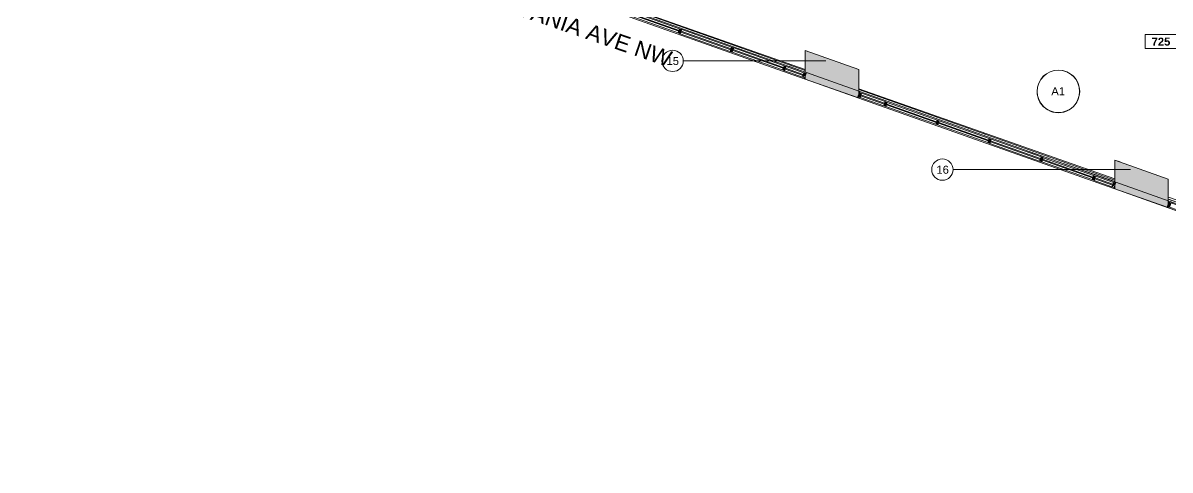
# Model space of a CAD drawing. Header units: inches. Extents: x -2332 to 1043, y -456 to 2193.
# Drawn here: x -1122 to 168, y -453 to 49 of the extents above; entities that cross this region are included whole.
import ezdxf

# ---------------------------------------------------------------- set-up
doc = ezdxf.new("R2010")
doc.units = ezdxf.units.IN
doc.header["$MEASUREMENT"] = 0
doc.linetypes.add('Grid Line 1_2_', pattern=[0.875, 0.5, -0.125, 0.125, -0.125])
for name, color, linetype, lineweight in [('5033_00_7th-9th Floors_Updated_dwg', 8, 'Continuous', 9), ('A-AREA-IDEN', 2, 'Continuous', 9), ('A-CLNG', 13, 'Continuous', 13), ('A-COLS', 52, 'Continuous', 13), ('A-GLAZ-CURT', 52, 'Continuous', 13), ('A-GLAZ-CWMG', 51, 'Continuous', 13), ('A-Glaz-Exst', 7, 'Continuous', 9), ('A-Shell', 7, 'Continuous', 9), ('A-WALL-PATT', 111, 'Continuous', 13), ('COLUMN', 7, 'Continuous', 9), ('E-LITE-EQPM', 33, 'Continuous', 9), ('E-LITE-EQPM-IDEN', 33, 'Continuous', 9), ('G-ANNO-TEXT', 231, 'Continuous', 9), ('GLAZ EXIST2', 7, 'Continuous', 9), ('I-WALL', 2, 'Continuous', 13), ('S-GRID', 1, 'Continuous', 9), ('S-GRID-IDEN', 1, 'Continuous', 9)]:
    doc.layers.add(name, color=color, linetype=linetype, lineweight=lineweight)
doc.styles.add('Arial', font='arial.ttf', dxfattribs={"height": 9})
doc.styles.add('Swis721 Lt BT', font='swissl.ttf', dxfattribs={"height": 18})
doc.styles.add('Swis721 Lt BT_2', font='swissl.ttf', dxfattribs={"height": 9})
doc.styles.add('Swis721 Lt BT_B', font='', dxfattribs={"height": 9})
doc.styles.get('Swis721 Lt BT_B').set_extended_font_data('Swis721 Lt BT', bold=True)

# ---------------------------------------------------------------- blocks, each defined once
blk = doc.blocks.new('5033_00_7th-9th Floors_Updated_dwg_column casing-9774975-7TH FLOOR REFLECTED CEILING PLAN')
at = {"layer": 'COLUMN'}
blk.add_line((-1397.1, -233), (-1457.1, -211.6), dxfattribs=at)
blk = doc.blocks.new('5033_00_7th-9th Floors_Updated_dwg-8585573-7TH FLOOR REFLECTED CEILING PLAN')
at = {"layer": 'A-Glaz-Exst'}
for p, q in [((106, -284.9), (112, -287)), ((166.1, -328.9), (166.1, -323.2)), ((166.1, -328.9), (166.1, -326)), ((166.1, -330.8), (166.1, -328.9)), ((166.1, -330.8), (166.1, -328.9)), ((454, -430.9), (166.2, -328.9))]:
    blk.add_line(p, q, dxfattribs=at)
at = {"layer": 'A-Glaz-Exst', "flags": 128}
blk.add_lwpolyline([(454, -427.8), (166.2, -326.4)], close=True, dxfattribs=at)
at = {"layer": 'A-Shell'}
blk.add_line((166.2, -326.4), (454, -427.8), dxfattribs=at)
at = {"layer": 'GLAZ EXIST2'}
for p, q in [((-242, -182.9), (-530, -81.8)), ((-242, -186), (-259.9, -179.8)), ((-244.2, -185.3), (-244.2, -185.3)), ((106, -305.9), (-181.9, -204.9)), ((106, -309.1), (9.2, -275.1)), ((23.9, -280.3), (23.9, -280.3)), ((25.8, -281), (25.8, -281)), ((82.3, -301.1), (82.4, -300.8)), ((84.2, -301.7), (84.3, -301.5)), ((103.8, -308.7), (103.9, -308.4))]:
    blk.add_line(p, q, dxfattribs=at)
for p in [(1215.1, 50.1), (1215.1, 50.1), (1563.1, -73.3), (1563.1, -73.3)]:
    blk.add_blockref('5033_00_7th-9th Floors_Updated_dwg_column casing-9774975-7TH FLOOR REFLECTED CEILING PLAN', p)
blk = doc.blocks.new('Columns 1 - Columns 1-7118049-7TH FLOOR REFLECTED CEILING PLAN')
at = {"layer": 'A-COLS', "lineweight": 9}
h = blk.add_hatch(color=7, dxfattribs=at)
h.paths.add_polyline_path([(862, -405.1), (862, -373), (802, -351.6), (802, -383.7), (862, -405.1)], flags=0)
h.paths.add_polyline_path([(992.6, -377), (1005, -377), (1005, -365), (987, -365), (987, -377), (991.5, -377)], flags=0)
h.paths.add_polyline_path([(514, -281.8), (514, -249.6), (454, -228.2), (454, -260.4), (514, -281.7)], flags=0)
h.paths.add_polyline_path([(166, -158.4), (166, -126.3), (106, -104.9), (106, -137), (166, -158.4)], flags=0)
h.paths.add_polyline_path([(-182, -35.1), (-182, -2.9), (-242, 18.5), (-242, -13.7), (-182, -35)], flags=0)
h.paths.add_polyline_path([(-1982.1, 88.3), (-1922, 109.7), (-1922, 140.3), (-1982.1, 118.9), (-1982.1, 97), (-1976.9, 98.8), (-1974.2, 91.3), (-1982.1, 88.5), (-1982.1, 88.4)], flags=0)
h.paths.add_polyline_path([(-530, 88.3), (-530, 120.4), (-590, 141.8), (-590, 109.7), (-530, 88.3)], flags=0)
h.paths.add_polyline_path([(829.3, 109), (844, 109), (843.9, 133), (820, 133), (820, 109), (828.5, 109)], flags=0)
h.paths.add_polyline_path([(991.5, 115), (1005, 115), (1005, 127), (987, 127), (987, 115), (991, 115)], flags=0)
h.paths.add_polyline_path([(-1634.1, 211.7), (-1574, 233), (-1574, 264.4), (-1634.1, 243), (-1634.1, 211.7)], flags=0)
h.paths.add_polyline_path([(-878.5, 211.8), (-878.5, 243.9), (-938.5, 265.3), (-938.5, 233.2), (-878.5, 211.8)], flags=0)
h.paths.add_polyline_path([(483.3, 232), (496, 232), (496, 256), (472, 256), (472, 232), (483, 232)], flags=0)
h.paths.add_polyline_path([(-1286, 335), (-1268, 341.4), (-1268, 345.6), (-1256, 349.9), (-1244, 345.6), (-1244, 341.4), (-1226, 335), (-1226.1, 367), (-1256, 377.7), (-1286, 367), (-1286, 335)], flags=0)
h.paths.add_polyline_path([(-2021.2, 351.6), (-2013, 374.2), (-2035.6, 382.4), (-2043.7, 359.8), (-2023.9, 352.6)], flags=0)
h.paths.add_polyline_path([(-208.3, 478), (-200, 478), (-200, 502), (-219.8, 502), (-224, 490.3), (-224, 478), (-210.7, 478)], flags=0)
h.paths.add_polyline_path([(-224, 501.3), (-223.8, 502), (-224, 502)], flags=0)
h.paths.add_polyline_path([(-559, 601), (-548, 601), (-548, 625), (-569.2, 625), (-572, 617), (-572, 601)], flags=0)
h.paths.add_polyline_path([(472.2, 601), (496.2, 601), (496.2, 625), (472.2, 625)], flags=0)
h.paths.add_polyline_path([(832, 601.1), (844, 601.1), (843.9, 625.1), (820, 625.1), (820, 601.1), (832, 601.1)], flags=0)
h.paths.add_polyline_path([(993.7, 607.1), (1005, 607.1), (1005, 619.1), (987, 619.1), (987, 607.1), (991.5, 607.1)], flags=0)
h.paths.add_polyline_path([(-1887.9, 720.6), (-1879.8, 743.2), (-1902.3, 751.4), (-1910.5, 728.8), (-1893.6, 722.7)], flags=0)
h.paths.add_polyline_path([(-903.4, 724), (-896, 724), (-896, 748), (-920.7, 748), (-920.7, 724), (-910.7, 724)], flags=0)
h.paths.add_polyline_path([(-1610.2, 724), (-1592, 724), (-1592, 748), (-1616, 748), (-1616, 724), (-1612.4, 724)], flags=0)
h.paths.add_polyline_path([(-1843.5, 843.6), (-1835.4, 866.2), (-1857.9, 874.4), (-1866.1, 851.8), (-1845.5, 844.4)], flags=0)
h.paths.add_polyline_path([(490.7, 847), (496.2, 847), (496.2, 871), (472.2, 871), (472.2, 847), (477.7, 847)], flags=0)
h.paths.add_polyline_path([(-1612.4, 847), (-1574, 847), (-1574.1, 871), (-1616.2, 871), (-1616.2, 847)], flags=0)
h.paths.add_polyline_path([(-1243.9, 847), (-1243.9, 871), (-1268, 871), (-1268, 847)], flags=0)
h.paths.add_polyline_path([(842, 1093), (844, 1093), (843.9, 1117), (820, 1117), (820, 1093), (835.5, 1093)], flags=0)
h.paths.add_polyline_path([(495.4, 1093), (496, 1093), (496, 1117), (471.8, 1117), (471.8, 1093), (495.4, 1093)], flags=0)
h.paths.add_polyline_path([(-1616.3, 1093.2), (-1592.3, 1093.2), (-1592.3, 1117.2), (-1616.3, 1117.2), (-1616.3, 1095.7)], flags=0)
h.paths.add_polyline_path([(-1268.3, 1093.2), (-1244.3, 1093.2), (-1244.3, 1117.2), (-1268.3, 1117.2)], flags=0)
h.paths.add_polyline_path([(991.3, 1099), (1005, 1099), (1005, 1111), (987, 1111), (987, 1099), (991.2, 1099)], flags=0)
h.paths.add_polyline_path([(-1268.2, 1339.2), (-1244.3, 1339.2), (-1244.3, 1363.2), (-1268.3, 1363.2), (-1268.3, 1339.2)], flags=0)
h.paths.add_polyline_path([(-1616.3, 1339.2), (-1592.3, 1339.2), (-1592.3, 1363.2), (-1616.3, 1363.2), (-1616.3, 1341.7)], flags=0)
h.paths.add_polyline_path([(484, 1462.9), (496, 1462.9), (496, 1486.9), (472, 1486.9), (472, 1462.9), (483.8, 1462.9)], flags=0)
h.paths.add_polyline_path([(802, 1567), (862, 1588.4), (862, 1619.1), (850.1, 1619.1), (850, 1619), (850, 1619.2), (850, 1622.9), (802, 1605.7), (802, 1567)], flags=0)
h.paths.add_polyline_path([(-1607.5, 1585), (-1592, 1585), (-1592, 1609), (-1616, 1609), (-1616, 1585)], flags=0)
h.paths.add_polyline_path([(-1256.4, 1585.3), (-1244.3, 1585.3), (-1244.3, 1609.3), (-1268.3, 1609.3), (-1268.3, 1585.3), (-1256.9, 1585.3)], flags=0)
h.paths.add_polyline_path([(-1654.5, 1731), (-1654.5, 1776), (-1678, 1776), (-1678, 1772.5), (-1658, 1772.5), (-1658, 1734.5), (-1678, 1734.5), (-1678, 1731), (-1658, 1731)], flags=0)
h.paths.add_polyline_path([(123, 1827), (149, 1827), (149, 1853), (123, 1853), (123, 1829.4)], flags=0)
h.paths.add_polyline_path([(497, 1827), (497, 1853), (471, 1853), (471, 1827)], flags=0)
h.paths.add_polyline_path([(-921, 1827), (-895, 1827), (-895, 1853), (-921, 1853), (-921, 1829.4)], flags=0)
h.paths.add_polyline_path([(-572, 1827), (-547, 1827), (-547, 1853), (-573, 1853), (-573, 1827)], flags=0)
h.paths.add_polyline_path([(-199, 1827), (-199, 1853), (-225.1, 1853), (-225.1, 1827), (-200, 1827)], flags=0)
h.paths.add_polyline_path([(-1592.3, 1828.3), (-1592.3, 1852.3), (-1600, 1852.3), (-1600, 2104.8), (-1574, 2104.8), (-1574, 2138.8), (-1608, 2138.8), (-1608, 1852.3), (-1616.3, 1852.3), (-1616.3, 1828.3)], flags=0)
h.paths.add_polyline_path([(-1244.3, 1828.3), (-1244.3, 1852.3), (-1268.3, 1852.3), (-1268.3, 1828.3)], flags=0)
h.paths.add_polyline_path([(-1678, 1836), (-1620.8, 1836), (-1620.8, 1844), (-1678, 1844)], flags=0)
h.paths.add_polyline_path([(832, 2100.1), (862, 2100.1), (862, 2138.8), (802, 2138.8), (802, 2110), (832, 2110), (832, 2104.3)], flags=0)
h.paths.add_polyline_path([(-878, 2104.8), (-878, 2138.8), (-938.1, 2138.8), (-938.1, 2104.8)], flags=0)
h.paths.add_polyline_path([(-1286, 2104.8), (-1225.9, 2104.8), (-1225.9, 2138.8), (-1286, 2138.8)], flags=0)
h.paths.add_polyline_path([(454.1, 2104.8), (514, 2104.8), (514, 2138.8), (454.1, 2138.8)], flags=0)
h.paths.add_polyline_path([(-181.8, 2104.8), (-181.8, 2138.8), (-242, 2138.8), (-242, 2104.8)], flags=0)
h.paths.add_polyline_path([(-590, 2104.8), (-530, 2104.8), (-530, 2138.8), (-590, 2138.8)], flags=0)
h.paths.add_polyline_path([(166, 2104.8), (166, 2138.8), (106, 2138.8), (106, 2104.8)], flags=0)
at = {"layer": 'A-COLS', "color": 8, "lineweight": 20}
for p, q in [((-242, -13.7), (-242, 18.5)), ((-242, 18.5), (-182, -2.9)), ((-182, -2.9), (-182, -35.1)), ((-182, -35.1), (-242, -13.7)), ((106, -137), (106, -104.9)), ((106, -104.9), (166, -126.3)), ((166, -126.3), (166, -158.4)), ((166, -158.4), (106, -137))]:
    blk.add_line(p, q, dxfattribs=at)
blk = doc.blocks.new('System Panel - Glazed-7506654-7TH FLOOR REFLECTED CEILING PLAN')
at = {"layer": 'A-GLAZ-CURT', "lineweight": 9}
blk.add_hatch(color=7, dxfattribs=at).paths.add_polyline_path([(-10.6, 0.5), (-10.6, -0.5), (10.6, -0.5), (10.6, 0.5), (4.5, 0.5)], flags=0)
at = {"layer": 'A-GLAZ-CURT', "color": 8, "lineweight": 20}
for p, q in [((-10.6, -0.5), (-10.6, 0.5)), ((-10.6, 0.5), (10.6, 0.5)), ((10.6, 0.5), (10.6, -0.5)), ((10.6, -0.5), (-10.6, -0.5))]:
    blk.add_line(p, q, dxfattribs=at)
blk = doc.blocks.new('System Panel - Glazed-7344735-7TH FLOOR REFLECTED CEILING PLAN')
at = {"layer": 'A-GLAZ-CURT', "lineweight": 9}
blk.add_hatch(color=7, dxfattribs=at).paths.add_polyline_path([(-29.75, -0.5), (29.75, -0.5), (29.75, 0.5), (-29.75, 0.5)], flags=0)
at = {"layer": 'A-GLAZ-CURT', "color": 8, "lineweight": 20}
for p, q in [((-29.75, -0.5), (-29.75, 0.5)), ((-29.75, 0.5), (29.75, 0.5)), ((29.75, 0.5), (29.75, -0.5)), ((29.75, -0.5), (-29.75, -0.5))]:
    blk.add_line(p, q, dxfattribs=at)
blk = doc.blocks.new('System Panel - Glazed-7506662-7TH FLOOR REFLECTED CEILING PLAN')
at = {"layer": 'A-GLAZ-CURT', "lineweight": 9}
blk.add_hatch(color=7, dxfattribs=at).paths.add_polyline_path([(-30, 0.5), (-30, -0.5), (30, -0.5), (30, 0.5), (-18.3, 0.5)], flags=0)
at = {"layer": 'A-GLAZ-CURT', "color": 8, "lineweight": 20}
for p, q in [((-30, -0.5), (-30, 0.5)), ((-30, 0.5), (30, 0.5)), ((30, 0.5), (30, -0.5)), ((30, -0.5), (-30, -0.5))]:
    blk.add_line(p, q, dxfattribs=at)
blk = doc.blocks.new('System Panel - Glazed-7506668-7TH FLOOR REFLECTED CEILING PLAN')
at = {"layer": 'A-GLAZ-CURT', "lineweight": 9}
blk.add_hatch(color=7, dxfattribs=at).paths.add_polyline_path([(-14.1, 0.5), (-14.1, -0.5), (14.1, -0.5), (14.1, 0.5), (6.5, 0.5)], flags=0)
at = {"layer": 'A-GLAZ-CURT', "color": 8, "lineweight": 20}
for p, q in [((-14.1, -0.5), (-14.1, 0.5)), ((-14.1, 0.5), (14.1, 0.5)), ((14.1, 0.5), (14.1, -0.5)), ((14.1, -0.5), (-14.1, -0.5))]:
    blk.add_line(p, q, dxfattribs=at)
blk = doc.blocks.new('Rectangular Mullion - 2_5_ x 5_ rectangular-7506650-7TH FLOOR REFLECTED CEILING PLAN')
at = {"layer": 'A-GLAZ-CWMG', "lineweight": 9}
for p, q in [((-243.5, -6.7), (-263.6, 0.4)), ((-245.2, -11.5), (-265.2, -4.4))]:
    blk.add_line(p, q, dxfattribs=at)
blk = doc.blocks.new('Rectangular Mullion - 2_5_ x 5_ rectangular-7506657-7TH FLOOR REFLECTED CEILING PLAN')
at = {"layer": 'A-GLAZ-CWMG', "lineweight": 9}
for p, q in [((-267.6, -3.5), (-324.2, 16.5)), ((-265.9, 1.2), (-322.5, 21.2))]:
    blk.add_line(p, q, dxfattribs=at)
blk = doc.blocks.new('Rectangular Mullion - 2_5_ x 5_ rectangular-7344676-7TH FLOOR REFLECTED CEILING PLAN')
at = {"layer": 'A-GLAZ-CWMG', "lineweight": 9}
for p, q in [((999.6, 1352.3), (999.6, 1411.8)), ((1004.6, 1352.3), (1004.6, 1411.8))]:
    blk.add_line(p, q, dxfattribs=at)
blk = doc.blocks.new('Rectangular Mullion - 2_5_ x 5_ rectangular-7504802-7TH FLOOR REFLECTED CEILING PLAN')
at = {"layer": 'A-GLAZ-CWMG', "lineweight": 9}
blk.add_hatch(color=7, dxfattribs=at).paths.add_polyline_path([(0, 2.5), (-2.5, 2.5), (-2.5, -2.5), (-1.4, -2.5), (0, 1.4)], flags=0)
at = {"layer": 'A-GLAZ-CWMG', "color": 8, "lineweight": 20}
for p, q in [((-2.5, 2.5), (0, 2.5)), ((-2.5, -2.5), (-2.5, 2.5)), ((0, 2.5), (0, -2.5)), ((0, -2.5), (-2.5, -2.5))]:
    blk.add_line(p, q, dxfattribs=at)
blk = doc.blocks.new('Rectangular Mullion - 2_5_ x 5_ rectangular-7344731-7TH FLOOR REFLECTED CEILING PLAN')
at = {"layer": 'A-GLAZ-CWMG', "lineweight": 9}
blk.add_hatch(color=7, dxfattribs=at).paths.add_polyline_path([(-1.25, -0.5), (-1.25, 2.5), (1.25, 2.5), (1.25, -2.5), (-1.25, -2.5)], flags=0)
at = {"layer": 'A-GLAZ-CWMG', "color": 8, "lineweight": 20}
for p, q in [((1.25, 2.5), (-1.25, 2.5)), ((-1.25, 2.5), (-1.25, -2.5)), ((1.25, -2.5), (1.25, 2.5)), ((-1.25, -2.5), (1.25, -2.5))]:
    blk.add_line(p, q, dxfattribs=at)
blk = doc.blocks.new('Rectangular Mullion - 2_5_ x 5_ rectangular-7504807-7TH FLOOR REFLECTED CEILING PLAN')
at = {"layer": 'A-GLAZ-CWMG', "lineweight": 9}
blk.add_hatch(color=7, dxfattribs=at).paths.add_polyline_path([(-2.5, 2.5), (-0.4, 2.5), (0, 1.4), (0, -2.5), (-2.5, -2.5), (-2.5, 0.5)], flags=0)
at = {"layer": 'A-GLAZ-CWMG', "color": 8, "lineweight": 20}
for p, q in [((0, 2.5), (-2.5, 2.5)), ((-2.5, 2.5), (-2.5, -2.5)), ((0, -2.5), (0, 2.5)), ((-2.5, -2.5), (0, -2.5))]:
    blk.add_line(p, q, dxfattribs=at)
blk = doc.blocks.new('Rectangular Mullion - 2_5_ x 5_ rectangular-7506666-7TH FLOOR REFLECTED CEILING PLAN')
at = {"layer": 'A-GLAZ-CWMG', "lineweight": 9}
for p, q in [((-500.2, 84.2), (-526.8, 93.7)), ((-501.8, 79.5), (-528.5, 88.9))]:
    blk.add_line(p, q, dxfattribs=at)
blk = doc.blocks.new('Rectangular Mullion - 2_5_ x 5_ rectangular-7504804-7TH FLOOR REFLECTED CEILING PLAN')
at = {"layer": 'A-GLAZ-CWMG', "lineweight": 9}
for p, q in [((-1663.4, 207.8), (-1637.7, 216.9)), ((-1661.7, 203.1), (-1636.1, 212.2))]:
    blk.add_line(p, q, dxfattribs=at)
blk = doc.blocks.new('ROUND LIGHT - Type A_ATL3 Pendant - 48_-7968584-7TH FLOOR REFLECTED CEILING PLAN')
at = {"layer": 'E-LITE-EQPM'}
for radius, start, end in [(24, 360, 180), (24, 360, 180), (23.9, 0, 180), (24, 180, 360), (24, 180, 360), (23.9, 180, 360)]:
    blk.add_arc((0, 0), radius, start, end, dxfattribs=at)
blk = doc.blocks.new('Room Tag - Number Only-4120135-7TH FLOOR REFLECTED CEILING PLAN')
at = {"layer": 'A-AREA-IDEN'}
for p, q in [((-0.188, -0.164), (-0.188, -0.002)), ((-0.188, -0.002), (0.187, -0.002)), ((0.187, -0.002), (-0.188, -0.002)), ((-0.188, -0.002), (-0.188, -0.164)), ((0.187, -0.002), (0.187, -0.164)), ((0.187, -0.164), (0.187, -0.002)), ((0.187, -0.164), (-0.188, -0.164)), ((-0.188, -0.164), (0.187, -0.164))]:
    blk.add_line(p, q, dxfattribs=at)
blk = doc.blocks.new('Grid - Grid Head - Circle-50561-7TH FLOOR REFLECTED CEILING PLAN')
at = {"layer": 'S-GRID-IDEN'}
blk.add_circle((0, 0), 0.125, dxfattribs=at)

msp = doc.modelspace()

# ---------------------------------------------------------------- hatches: boundary and pattern name
at = {"layer": 'A-WALL-PATT', "lineweight": 9}
h = msp.add_hatch(color=7, dxfattribs=at)
h.paths.add_polyline_path([(998.45426, -453.45337), (998.45426, -449.61444), (997.24543, -453.0249), (997.87565, -453.24828)], flags=0)
h.paths.add_polyline_path([(852.47287, -401.71058), (801.97804, -383.69481), (801.97804, -379.98552), (800.77288, -383.38563), (844.003, -398.70845)], flags=0)
h.paths.add_polyline_path([(862.003, -401.26126), (863.21994, -397.82791), (862.003, -397.39656), (862.003, -398.52912)], flags=0)
h.paths.add_polyline_path([(504.53487, -278.3847), (453.97804, -260.34683), (453.97804, -256.63755), (452.77284, -260.03776), (503.74775, -278.10571)], flags=0)
h.paths.add_polyline_path([(514.003, -277.91329), (515.21991, -274.48004), (514.003, -274.04871), (514.003, -274.48004)], flags=0)
h.paths.add_polyline_path([(156.62181, -155.06767), (105.97804, -136.99881), (105.97804, -133.28957), (104.7728, -136.6899), (148.003, -152.01275)], flags=0)
h.paths.add_polyline_path([(166.003, -154.56531), (167.21987, -151.13218), (166.003, -150.70086), (166.003, -151.13218)], flags=0)
h.paths.add_polyline_path([(-191.31619, -31.74179), (-242.02196, -13.65084), (-242.02196, -9.9416), (-243.22724, -13.34203), (-199.997, -28.6649)], flags=0)
h.paths.add_polyline_path([(-181.997, -31.21734), (-180.78017, -27.78431), (-181.997, -27.35301), (-181.997, -27.78431)], flags=0)
h.paths.add_polyline_path([(-539.2542, 91.58409), (-590.02196, 109.69713), (-590.02196, 113.40637), (-591.22728, 110.00583), (-547.997, 94.68295)], flags=0)
h.paths.add_polyline_path([(-529.997, 92.13063), (-528.78021, 95.56355), (-529.997, 95.99484), (-529.997, 95.56355)], flags=0)
h.paths.add_polyline_path([(-887.69128, 215.08686), (-938.49616, 233.21314), (-938.49616, 236.92242), (-939.70151, 233.52177), (-896.47119, 218.19888)], flags=0)
h.paths.add_polyline_path([(-878.47119, 215.64668), (-877.25444, 219.07949), (-878.47119, 219.51077), (-878.47119, 219.07949)], flags=0)
h.paths.add_polyline_path([(-1226.04574, 338.84375), (-1224.82899, 342.27655), (-1226.04574, 342.70782), (-1226.04574, 341.2081)], flags=0)

# ---------------------------------------------------------------- linework, layer by layer
at = {"layer": 'A-CLNG'}
for p, q in [((-242.02196, -4.19162), (-529.997, 97.88052)), ((105.97804, -127.53947), (-181.997, -25.46733)), ((453.97804, -250.88732), (166.003, -148.81518))]:
    msp.add_line(p, q, dxfattribs=at)
at = {"layer": 'I-WALL', "lineweight": 9}
for p, q in [((-242.02196, -6.07729), (-528.78021, 95.56355)), ((-529.997, 88.30289), (-243.22724, -13.34203)), ((-181.997, -35.04496), (104.7728, -136.6899)), ((105.97804, -129.42514), (-180.78017, -27.78431)), ((453.97804, -252.77299), (167.21987, -151.13218)), ((166.003, -158.39281), (452.77284, -260.03776))]:
    msp.add_line(p, q, dxfattribs=at)
at = {"layer": 'I-WALL', "color": 8, "lineweight": 20}
for p, q in [((-243.22724, -13.34203), (-240.80514, -6.50859)), ((-240.80514, -6.50859), (-180.78017, -27.78431)), ((-183.20227, -34.61775), (-243.22724, -13.34203)), ((-180.78017, -27.78431), (-183.20227, -34.61775)), ((104.7728, -136.6899), (107.1949, -129.85646)), ((164.79777, -157.96562), (104.7728, -136.6899)), ((107.1949, -129.85646), (167.21987, -151.13218)), ((167.21987, -151.13218), (164.79777, -157.96562))]:
    msp.add_line(p, q, dxfattribs=at)
at = {"layer": 'S-GRID', "linetype": 'Grid Line 1_2_'}
for p, q in [((-219.1047, 6.70938), (-379.23318, 6.70938)), ((123.58629, -115.58385), (-75.81678, -115.58385))]:
    msp.add_line(p, q, dxfattribs=at)

# ---------------------------------------------------------------- block references
at = {"layer": '5033_00_7th-9th Floors_Updated_dwg', "color": 7}
msp.add_blockref('5033_00_7th-9th Floors_Updated_dwg-8585573-7TH FLOOR REFLECTED CEILING PLAN', (0, 180.01878), dxfattribs=at)
at = {"layer": 'A-AREA-IDEN', "xscale": 95.99999999999994, "yscale": 95.99999999999994, "zscale": 95.99999999999994}
msp.add_blockref('Room Tag - Number Only-4120135-7TH FLOOR REFLECTED CEILING PLAN', (158.27967, 36.442), dxfattribs=at)
at = {"layer": 'A-COLS', "lineweight": 9}
msp.add_blockref('Columns 1 - Columns 1-7118049-7TH FLOOR REFLECTED CEILING PLAN', (0, 0), dxfattribs=at)
at = {"layer": 'A-GLAZ-CURT', "lineweight": 9, "rotation": 160.4832378255217}
for name, p in [('System Panel - Glazed-7344735-7TH FLOOR REFLECTED CEILING PLAN', (-412.1755, 50.38024)), ('System Panel - Glazed-7344735-7TH FLOOR REFLECTED CEILING PLAN', (-353.73779, 29.66712)), ('System Panel - Glazed-7506662-7TH FLOOR REFLECTED CEILING PLAN', (-295.05047, 8.86553)), ('System Panel - Glazed-7506654-7TH FLOOR REFLECTED CEILING PLAN', (-254.38929, -5.54674)), ('System Panel - Glazed-7506668-7TH FLOOR REFLECTED CEILING PLAN', (-166.32365, -36.76142)), ('System Panel - Glazed-7344735-7TH FLOOR REFLECTED CEILING PLAN', (-122.61318, -52.2545)), ('System Panel - Glazed-7344735-7TH FLOOR REFLECTED CEILING PLAN', (-64.17546, -72.96762)), ('System Panel - Glazed-7344735-7TH FLOOR REFLECTED CEILING PLAN', (-5.73775, -93.68074)), ('System Panel - Glazed-7506662-7TH FLOOR REFLECTED CEILING PLAN', (52.94957, -114.48234)), ('System Panel - Glazed-7506654-7TH FLOOR REFLECTED CEILING PLAN', (93.61074, -128.8946))]:
    msp.add_blockref(name, p, dxfattribs=at)
at = {"layer": 'A-GLAZ-CWMG', "lineweight": 9}
for name, p, rotation in [('Rectangular Mullion - 2_5_ x 5_ rectangular-7344676-7TH FLOOR REFLECTED CEILING PLAN', (555.68549, -1355.84067), 70.48323782552181), ('Rectangular Mullion - 2_5_ x 5_ rectangular-7344676-7TH FLOOR REFLECTED CEILING PLAN', (614.1232, -1376.55379), 70.4832378255218), ('Rectangular Mullion - 2_5_ x 5_ rectangular-7504802-7TH FLOOR REFLECTED CEILING PLAN', (-242.01841, -9.93157), 340.4832378255217), ('Rectangular Mullion - 2_5_ x 5_ rectangular-7344676-7TH FLOOR REFLECTED CEILING PLAN', (845.24781, -1458.47541), 70.4832378255218), ('Rectangular Mullion - 2_5_ x 5_ rectangular-7344676-7TH FLOOR REFLECTED CEILING PLAN', (903.68552, -1479.18854), 70.4832378255218), ('Rectangular Mullion - 2_5_ x 5_ rectangular-7344676-7TH FLOOR REFLECTED CEILING PLAN', (962.12324, -1499.90166), 70.48323782552181), ('Rectangular Mullion - 2_5_ x 5_ rectangular-7504802-7TH FLOOR REFLECTED CEILING PLAN', (105.98163, -133.27944), 340.4832378255217), ('Rectangular Mullion - 2_5_ x 5_ rectangular-7504804-7TH FLOOR REFLECTED CEILING PLAN', (-968.19762, 1041.96374), 140.9748866547938)]:
    msp.add_blockref(name, p, dxfattribs=dict(at, rotation=rotation))
at = {"layer": 'A-GLAZ-CWMG', "lineweight": 9, "extrusion": (0, 0, -1), "rotation": 19.51676217447835}
for name, p in [('Rectangular Mullion - 2_5_ x 5_ rectangular-7344731-7TH FLOOR REFLECTED CEILING PLAN', (382.95665, 40.02368)), ('Rectangular Mullion - 2_5_ x 5_ rectangular-7344731-7TH FLOOR REFLECTED CEILING PLAN', (324.51893, 19.31056)), ('Rectangular Mullion - 2_5_ x 5_ rectangular-7344731-7TH FLOOR REFLECTED CEILING PLAN', (265.582, -1.57951)), ('Rectangular Mullion - 2_5_ x 5_ rectangular-7504807-7TH FLOOR REFLECTED CEILING PLAN', (181.99344, -31.20729)), ('Rectangular Mullion - 2_5_ x 5_ rectangular-7344731-7TH FLOOR REFLECTED CEILING PLAN', (151.83204, -41.89794)), ('Rectangular Mullion - 2_5_ x 5_ rectangular-7344731-7TH FLOOR REFLECTED CEILING PLAN', (93.39432, -62.61106)), ('Rectangular Mullion - 2_5_ x 5_ rectangular-7344731-7TH FLOOR REFLECTED CEILING PLAN', (34.95661, -83.32418)), ('Rectangular Mullion - 2_5_ x 5_ rectangular-7344731-7TH FLOOR REFLECTED CEILING PLAN', (-23.48111, -104.0373)), ('Rectangular Mullion - 2_5_ x 5_ rectangular-7344731-7TH FLOOR REFLECTED CEILING PLAN', (-82.41804, -124.92737)), ('Rectangular Mullion - 2_5_ x 5_ rectangular-7504807-7TH FLOOR REFLECTED CEILING PLAN', (-166.0066, -154.55516))]:
    msp.add_blockref(name, p, dxfattribs=at)
at = {"layer": 'A-GLAZ-CWMG', "lineweight": 9}
for name, p in [('Rectangular Mullion - 2_5_ x 5_ rectangular-7506657-7TH FLOOR REFLECTED CEILING PLAN', (0, 0)), ('Rectangular Mullion - 2_5_ x 5_ rectangular-7506650-7TH FLOOR REFLECTED CEILING PLAN', (0, 0)), ('Rectangular Mullion - 2_5_ x 5_ rectangular-7506666-7TH FLOOR REFLECTED CEILING PLAN', (348.00004, -123.34786)), ('Rectangular Mullion - 2_5_ x 5_ rectangular-7506657-7TH FLOOR REFLECTED CEILING PLAN', (348.00004, -123.34786)), ('Rectangular Mullion - 2_5_ x 5_ rectangular-7506650-7TH FLOOR REFLECTED CEILING PLAN', (348.00004, -123.34786))]:
    msp.add_blockref(name, p, dxfattribs=at)
at = {"layer": 'E-LITE-EQPM', "extrusion": (0, 0, -1), "rotation": 180}
msp.add_blockref('ROUND LIGHT - Type A_ATL3 Pendant - 48_-7968584-7TH FLOOR REFLECTED CEILING PLAN', (-42.52921, -27.59378), dxfattribs=at)
at = {"layer": 'S-GRID-IDEN', "xscale": 95.99999999999994, "yscale": 95.99999999999994, "zscale": 95.99999999999994, "rotation": 89.99999999999982}
for p in [(-391.23318, 6.70938), (-87.81678, -115.58385)]:
    msp.add_blockref('Grid - Grid Head - Circle-50561-7TH FLOOR REFLECTED CEILING PLAN', p, dxfattribs=at)

# ---------------------------------------------------------------- texts
at = {"layer": 'A-AREA-IDEN', "insert": (147.38387, 32.83981), "char_height": 9, "width": 25.452, "attachment_point": 1, "style": 'Swis721 Lt BT_B'}
msp.add_mtext('725', dxfattribs=at)
at = {"layer": 'E-LITE-EQPM-IDEN', "insert": (34.57789, -22.98925), "char_height": 9, "width": 18.786, "attachment_point": 1, "style": 'Arial'}
msp.add_mtext('A1', dxfattribs=at)
at = {"layer": 'G-ANNO-TEXT', "color": 7, "insert": (-673.12357, 114.04177), "char_height": 18, "width": 334.209, "attachment_point": 1, "rotation": 341, "style": 'Swis721 Lt BT'}
msp.add_mtext('PENNSYLVANIA AVE NW', dxfattribs=at)
at = {"layer": 'S-GRID-IDEN', "char_height": 9, "width": 16.362, "attachment_point": 1, "style": 'Swis721 Lt BT_2'}
for s, insert in [('15', (-398.01443, 11.08941)), ('16', (-94.59803, -111.20382))]:
    msp.add_mtext(s, dxfattribs=dict(at, insert=insert))

doc.saveas('drawing.dxf')
